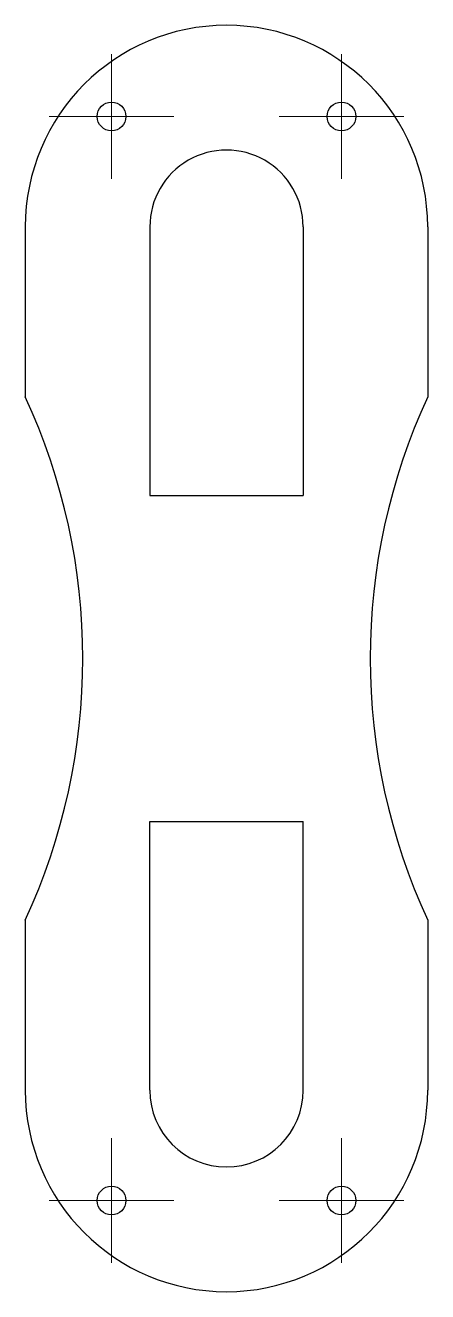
# Model space of a CAD drawing. Header units: millimetres. Extents: x 119.5 to 140.5, y 99 to 165.
import ezdxf

# ---------------------------------------------------------------- set-up
doc = ezdxf.new("R2010")
doc.units = ezdxf.units.MM

# ---------------------------------------------------------------- blocks, each defined once
blk = doc.blocks.new('SW_CENTERMARKSYMBOL_0')
at = {"color": 0, "linetype": 'Continuous', "lineweight": 18}
for p, q in [((0, 2.5), (0, 3.25)), ((0, 0), (0, 2.5)), ((-2.5, 0), (-3.25, 0)), ((0, 0), (-2.5, 0)), ((0, 0), (0, -2.5)), ((0, 0), (2.5, 0)), ((2.5, 0), (3.25, 0)), ((0, -2.5), (0, -3.25))]:
    blk.add_line(p, q, dxfattribs=at)
blk = doc.blocks.new('SW_CENTERMARKSYMBOL_1')
at = {"color": 0, "linetype": 'Continuous', "lineweight": 18}
for p, q in [((0, 2.5), (0, 3.25)), ((0, 0), (0, 2.5)), ((-2.5, 0), (-3.25, 0)), ((0, 0), (-2.5, 0)), ((0, 0), (0, -2.5)), ((0, 0), (2.5, 0)), ((2.5, 0), (3.25, 0)), ((0, -2.5), (0, -3.25))]:
    blk.add_line(p, q, dxfattribs=at)
blk = doc.blocks.new('SW_CENTERMARKSYMBOL_2')
at = {"color": 0, "linetype": 'Continuous', "lineweight": 18}
for p, q in [((0, 2.5), (0, 3.25)), ((0, 0), (0, 2.5)), ((-2.5, 0), (-3.25, 0)), ((0, 0), (-2.5, 0)), ((0, 0), (0, -2.5)), ((0, 0), (2.5, 0)), ((2.5, 0), (3.25, 0)), ((0, -2.5), (0, -3.25))]:
    blk.add_line(p, q, dxfattribs=at)
blk = doc.blocks.new('SW_CENTERMARKSYMBOL_3')
at = {"color": 0, "linetype": 'Continuous', "lineweight": 18}
for p, q in [((0, 2.5), (0, 3.25)), ((0, 0), (0, 2.5)), ((-2.5, 0), (-3.25, 0)), ((0, 0), (-2.5, 0)), ((0, 0), (0, -2.5)), ((0, 0), (2.5, 0)), ((2.5, 0), (3.25, 0)), ((0, -2.5), (0, -3.25))]:
    blk.add_line(p, q, dxfattribs=at)

msp = doc.modelspace()

# ---------------------------------------------------------------- linework, layer by layer
at = {"color": 7, "linetype": 'Continuous', "lineweight": 25}
for p, q in [((119.494, 154.547), (119.494, 145.685)), ((125.994, 154.547), (125.994, 140.547)), ((133.994, 154.547), (133.994, 140.547)), ((140.494, 154.547), (140.494, 145.685)), ((125.994, 140.547), (133.994, 140.547)), ((125.994, 123.547), (133.994, 123.547)), ((125.994, 109.547), (125.994, 123.547)), ((133.994, 109.547), (133.994, 123.547)), ((119.494, 118.409), (119.494, 109.547)), ((140.494, 118.409), (140.494, 109.547))]:
    msp.add_line(p, q, dxfattribs=at)
for centre in [(123.994, 160.297), (135.994, 160.297), (123.994, 103.797), (135.994, 103.797)]:
    msp.add_circle(centre, 0.75, dxfattribs=at)
for centre, radius, start, end in [((129.994, 154.547), 10.5, 0, 180), ((129.994, 154.547), 4, 0.00001, 180.00001), ((89.994, 132.047), 32.5, 335.18837, 24.81163), ((169.994, 132.047), 32.5, 155.18837, 204.81163), ((129.994, 109.547), 10.5, 180, 0), ((129.994, 109.547), 4, 179.99999, 359.99999)]:
    msp.add_arc(centre, radius, start, end, dxfattribs=at)

# ---------------------------------------------------------------- block references
at = {"color": 7, "linetype": 'Continuous', "lineweight": 18}
for name, p in [('SW_CENTERMARKSYMBOL_1', (123.994, 160.297)), ('SW_CENTERMARKSYMBOL_2', (135.994, 160.297)), ('SW_CENTERMARKSYMBOL_3', (123.994, 103.797)), ('SW_CENTERMARKSYMBOL_0', (135.994, 103.797))]:
    msp.add_blockref(name, p, dxfattribs=at)

doc.saveas('drawing.dxf')
